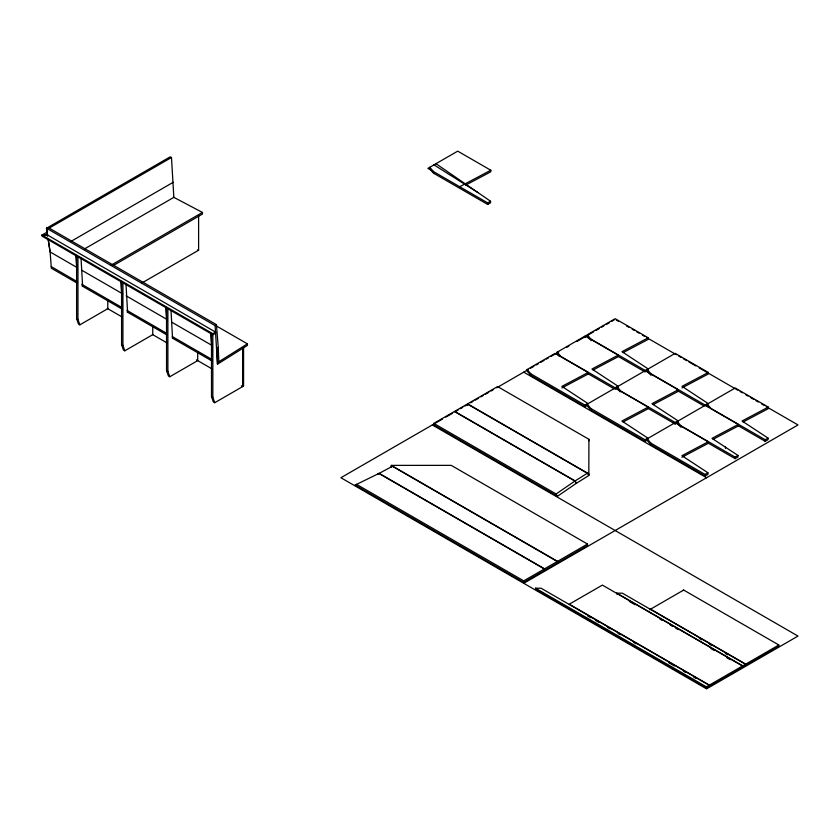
<?xml version="1.0" encoding="UTF-8"?>
<svg xmlns="http://www.w3.org/2000/svg" width="840" height="840" viewBox="0 0 840 840"><rect width="100%" height="100%" fill="white"/><g stroke="black" fill="none" stroke-linecap="round" stroke-linejoin="round"><path stroke-width="1.26" d="M467.607 403.872L497.584 386.568L588.913 439.299L588.829 475.419L588.882 473.897L467.607 403.872L467.607 405.437M588.851 440.822L588.913 439.299M433.808 423.392L556.101 493.994L574.896 481.047L576.23 483.378L557.434 496.314L433.808 424.945L433.808 423.392L454.419 411.495L574.896 481.047M216.731 326.151L247.401 343.854L247.464 345.377L217.508 364.161L215.103 325.584L216.447 324.671L49.193 228.113L46.494 228.239L47.639 235.725L46.515 228.239L170.142 156.87L171.486 157.511L173.838 197.358L84.462 248.955M217.508 364.161L216.909 348.264L218.243 347.34L216.447 324.671M575.117 480.921L587.307 473.245L588.662 475.587L576.471 483.252L575.117 480.921L454.64 411.358L467.387 404.009L587.307 473.245M216.909 348.264L218.253 347.413L218.799 361.798M217.455 362.639L247.401 343.854M682.794 590.583L683.676 590.058L778.848 645.005L778.848 646.044L745.731 665.165L745.731 664.125L650.549 609.178L649.667 609.703L683.676 590.058M391.062 467.072L392.417 466.284L557.308 561.488L557.308 563.042L544.562 570.402L544.562 568.837L379.124 473.33L377.78 474.106L392.417 466.284M171.486 157.511L49.193 228.113L46.515 228.239L215.103 325.584M215.618 332.115L212.846 333.711L42 235.074L47.565 235.064L215.618 332.115L215.618 333.155L212.846 334.75L42 236.114L42 235.074L47.67 231.809M71.001 241.395L173.282 182.249M51.272 266.627L77.228 281.683M111.111 265.167L202.44 212.436L202.493 214.032L113.484 265.43M141.96 282.933L198.608 250.226L198.608 215.806M76.608 256.095L76.608 318.665L78.487 324.072L79.832 324.849L107.783 308.711L107.783 299.796M121.58 282.062L121.58 344.62L123.448 350.028L124.793 350.805L152.744 334.667L152.744 325.752M166.541 308.018L166.541 370.577L168.409 375.984L169.754 376.761L197.704 360.623L197.704 351.708M465.696 185.094L490.802 171.801L490.802 170.247L457.716 151.148L427.896 168.368L487.694 202.892L490.55 201.243L435.981 163.695M433.514 173.166L433.514 171.612L429.765 167.286L429.765 168.84L433.514 173.166L487.694 204.446L490.55 202.797L490.55 201.243M211.502 333.974L211.502 396.532L213.371 401.94L214.725 402.717L243.569 386.064L243.569 347.823L242.676 348.338L242.676 386.589L241.322 385.802M587.885 405.038L585.029 406.686L530.849 375.406L527.111 371.081L527.111 369.526L555.062 353.388L588.137 372.488L588.137 374.042L561.897 387.944M559.409 356.328L557.151 353.735L557.151 352.181L585.102 336.042L618.188 355.142L618.188 356.695L593.082 369.989M589.449 338.982L587.202 336.389L587.202 334.824L615.153 318.685L648.239 337.785L648.239 339.35L623.133 352.643M435.697 422.993L442.47 419.087M445.851 417.123L452.624 413.217M454.881 411.915L458.272 409.962M460.53 408.66L462.788 407.348M465.045 406.046L468.426 404.093M470.683 402.791L472.941 401.489M475.199 400.187L478.59 398.233M480.848 396.921L483.105 395.619M485.363 394.317L488.744 392.364M491.001 391.062L493.259 389.76M496.65 387.807L528.245 369.558M530.502 368.256L533.894 366.303M536.151 365.001L538.409 363.689M540.666 362.387L544.047 360.433M546.304 359.131L548.562 357.83M550.82 356.528L558.726 351.96M566.622 347.403L568.88 346.101M576.786 341.534L593.712 331.758M595.97 330.456L599.351 328.503M601.608 327.201L603.865 325.899M606.123 324.597L609.514 322.644M611.772 321.342L614.029 320.03M527.111 369.526L530.849 373.853L585.029 405.132L587.885 403.483L561.897 386.389L588.137 372.488M587.202 334.824L590.95 339.15L645.13 370.43L647.986 368.792L621.999 351.687L648.239 337.785M647.903 439.698L645.057 441.346L590.877 410.067L587.129 405.741L587.129 404.177L615.079 388.038L648.165 407.138L648.165 408.702L623.059 421.995M620.172 391.85L617.179 388.385L617.179 386.831L645.13 370.692L678.216 389.792L678.216 391.356L653.111 404.649M650.223 374.504L647.231 371.038L647.231 369.485L675.182 353.346L708.267 372.445L708.267 374L682.017 387.901M615.079 389.34L617.936 387.692M646.075 371.438L647.986 370.346L647.986 368.792M587.129 404.177L590.877 408.503L645.057 439.782L647.903 438.144L621.915 421.04L648.165 407.138M617.179 386.831L620.928 391.156L675.108 422.436L677.953 420.788L651.966 403.694L678.216 389.792M708.183 441.798L681.944 455.7L707.931 472.794L707.931 474.348L705.075 475.997L650.905 444.717L647.157 440.391L647.157 438.837L675.108 422.699L708.183 441.798L708.183 443.352L681.944 457.254M680.2 426.5L677.208 423.045L677.208 421.481L705.159 405.353L738.234 424.452L738.234 426.006L713.139 439.299M708.75 407.421L707.249 405.699L707.249 404.135L735.2 387.996L768.285 407.096L768.285 408.66L743.179 421.953M648.018 408.356L675.108 423.99L677.009 422.898M706.104 406.098L708.005 404.995M647.157 438.837L650.905 443.163L705.075 474.443L707.931 472.794M677.208 421.481L680.946 425.806L735.126 457.096L737.982 455.448L711.995 438.344L738.234 424.452M707.249 404.135L710.997 408.461L765.177 439.74L768.033 438.092L742.046 420.998L768.285 407.096M708.036 443.006L735.126 458.651L737.982 457.002L737.982 455.448M738.087 425.659L765.177 441.305L768.033 439.656L768.033 438.092M523.73 580.871L544.341 568.974L544.341 570.528L523.73 582.425L355.131 485.09L356.486 484.312L523.73 580.871L523.73 582.425M544.562 568.837L557.308 561.488M557.529 561.361L587.506 544.047L587.506 545.611L557.529 562.916L557.529 561.361L391.293 465.381L391.346 466.967M523.73 583.296L798 424.945L766.206 406.592M535.542 588.21L706.388 686.847L709.159 685.24L709.159 686.28L706.388 687.876L535.542 589.239L535.542 588.21L541.086 588.21L709.159 685.24M709.38 685.115L742.508 665.994L742.508 667.023L709.38 686.154L709.38 685.115L569.258 604.212L602.385 585.091L742.508 665.994M742.728 665.857L745.5 664.262L745.5 665.301L742.728 666.897L742.728 665.857L616.844 593.176L616.844 594.216M745.731 664.125L778.848 645.005M377.548 474.233L378.903 473.456L544.341 568.974M459.69 186.722L490.802 170.247M618.188 355.142L591.948 369.033L617.936 386.137L615.079 387.786L560.9 356.506L557.151 352.181M708.267 372.445L682.017 386.348L708.005 403.442L705.159 405.09L650.979 373.81L647.231 369.485M355.131 485.09L378.903 473.456M42 235.074L47.544 235.074L47.544 236.114M391.293 465.381L451.217 465.36L587.506 544.047M616.844 593.176L622.409 593.187L745.5 664.262M173.649 197.253L202.44 212.436M616.287 320.04L618.566 321.353M626.514 325.941L628.782 327.254M632.195 329.217L634.462 330.53M636.731 331.842L639.009 333.155M642.411 335.118L644.679 336.431M646.957 337.743L676.484 354.784M678.751 356.097L681.03 357.409M683.298 358.722L686.7 360.685M688.978 361.998L695.793 365.935M699.195 367.899L737.814 390.191M740.082 391.503L742.35 392.816M745.763 394.79L748.03 396.092M750.299 397.404L753.711 399.378M755.979 400.691L758.247 401.993M761.659 403.967L763.928 405.279M618.041 356.349L645.13 371.994L645.13 370.43M676.935 390.358L704.025 405.993M587.99 373.695L613.956 388.689M523.73 372.162L706.577 477.729M197.704 249.711L198.608 250.226M77.354 267.687L50.106 251.947L48.206 239.474L50.117 251.937L51.335 268.223L77.333 283.227M81.868 270.291L122.735 293.885M126.126 295.838L166.982 319.442M171.507 322.046L212.363 345.639M699.395 638.411L701.652 639.723M709.569 644.291L711.827 645.593M725.382 653.425L727.65 654.727M81.753 284.288L122.462 307.797M126.987 310.411L166.561 333.26M172.221 336.525L211.796 359.373M629.317 601.419L634.988 604.695M659.946 619.101L662.214 620.413M670.152 624.992L672.42 626.304M675.822 628.268L678.09 629.58M710.976 648.564L714.378 650.528M726.852 657.731L730.254 659.694M81.858 285.842L122.556 309.341M127.071 311.945L166.646 334.793M172.294 338.058L211.859 360.895M107.289 308.427L121.958 316.89M152.418 334.478L167.087 342.941M196.413 359.877L212.216 369.002M76.608 318.665L77.963 319.442L79.832 324.849M121.58 344.62L122.924 345.397L124.793 350.805M166.541 370.577L167.885 371.354L169.754 376.761M211.502 396.532L212.846 397.31L214.725 402.717M587.538 615.804L590.929 617.757M595.434 620.361L598.825 622.314M607.845 627.533L610.102 628.835M617.999 633.392L620.256 634.694M633.801 642.505L636.048 643.808M668.766 662.697L674.415 665.962M683.435 671.171L685.692 672.473M693.588 677.029L695.846 678.332M433.955 164.861L478.034 192.633M556.101 493.994L557.434 496.314M210.536 332.567L211.743 346.952M165.575 306.611L166.782 320.985M120.614 280.655L121.821 295.029M75.642 254.698L76.86 269.073M171.034 310.937L172.547 338.205M125.979 283.71L127.586 312.249M81.008 257.754L82.624 286.282M211.806 348.705L212.09 356.108M121.884 296.782L122.21 305.424M765.177 439.74L765.177 441.305M735.126 457.096L735.126 458.651M725.466 446.838L725.466 448.392M706.388 686.847L706.388 687.876M705.075 474.443L705.075 475.997M680.946 425.806L680.946 427.371M677.953 420.788L677.953 422.352M675.108 422.436L675.108 423.99M650.979 373.81L650.979 375.365M650.905 443.163L650.905 444.717M645.057 439.782L645.057 441.346M590.95 339.15L590.95 340.715M590.877 408.503L590.877 410.067M585.102 336.042L585.102 337.596M585.029 405.132L585.029 406.686M530.849 373.853L530.849 375.406M487.694 202.892L487.694 204.446M212.846 333.711L212.846 397.31M167.885 308.794L167.885 371.354M122.924 282.839L122.924 345.397M77.963 256.882L77.963 319.442M432.317 424.945L340.893 477.729L706.577 688.852L798 636.079L432.317 424.945"/></g></svg>
